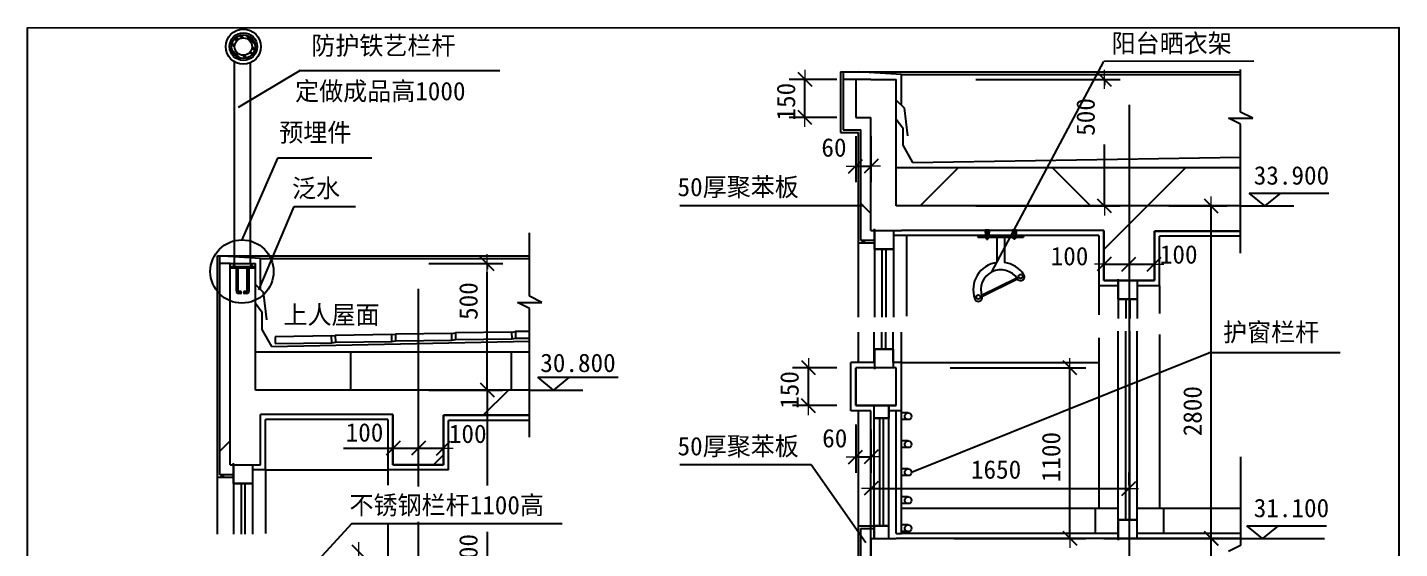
# Model space of a CAD drawing. Header units: metres. Extents: x 628 to 6048, y 603 to 9350.
# Drawn here: x 628 to 6048, y 7289 to 9350 of the extents above; entities that cross this region are included whole.
import ezdxf

# ---------------------------------------------------------------- set-up
doc = ezdxf.new("R2010")
doc.units = ezdxf.units.M
for name, color, linetype in [('CHAO', 130, 'Continuous'), ('DIM1', 3, 'Continuous'), ('DOTE', 1, 'Continuous'), ('LINE', 4, 'Continuous'), ('PUB_DIM', 3, 'Continuous'), ('PUB_TEXT', 7, 'Continuous'), ('WALL', 5, 'Continuous')]:
    doc.layers.add(name, color=color, linetype=linetype)
pattern_1 = [(45, (0, 0), (-898.03, 898.03), [])]

# ---------------------------------------------------------------- blocks, each defined once
blk = doc.blocks.new('_DIMX')
at = {"lineweight": 15}
blk.add_line((-150, 0), (150, 0), dxfattribs=at)
blk.add_lwpolyline([(-113.25, -111.06), (107.01, 108.71)])

msp = doc.modelspace()

# ---------------------------------------------------------------- hatches: boundary and pattern name
h = msp.add_hatch()
h.set_pattern_fill('ANSI37', scale=200)
h.paths.add_polyline_path([(3959.99, 8843.98), (3959.99, 8993.98), (3899.99, 8993.98), (3899.99, 9143.98), (3849.99, 9143.98), (3849.99, 8943.98), (3919.99, 8943.98), (3919.99, 8506.89), (3973.68, 8506.89), (3973.68, 8546.89), (3959.99, 8546.89)])
h = msp.add_hatch()
h.set_pattern_fill('AN31C', scale=400)
h.set_pattern_definition(pattern_1)
h.paths.add_polyline_path([(4979.69, 8643.98), (4059.99, 8643.98), (4059.99, 9143.98), (3959.99, 9143.98), (3899.99, 9143.98), (3899.99, 8993.98), (3959.99, 8993.98), (3959.99, 8546.89), (4079.99, 8546.89), (4410.92, 8546.89), (4410.65, 8549.88), (4426.99, 8549.88), (4426.73, 8546.89), (4518.15, 8546.89), (4517.89, 8549.88), (4534.23, 8549.88), (4533.97, 8546.89), (4879.69, 8546.89), (4879.69, 8348.4), (4979.69, 8348.4)])
h.paths.add_polyline_path([(5419.49, 8643.98), (4979.69, 8643.98), (4979.69, 8348.4), (5079.69, 8348.4), (5079.69, 8543.98), (5419.49, 8543.98)])
h = msp.add_hatch()
h.set_pattern_fill('ANSI37', scale=200)
h.paths.add_polyline_path([(4059.99, 8793.98), (4059.99, 8643.98), (4979.69, 8643.98), (4979.69, 8793.98)])
h.paths.add_polyline_path([(4979.69, 8793.98), (4979.69, 8643.98), (5419.49, 8643.98), (5419.49, 8793.98)])
h = msp.add_hatch()
h.set_pattern_fill('ANSI32', scale=30)
h.paths.add_polyline_path([(4382.44, 8526.89), (4382.44, 8520.89), (4449.94, 8520.89), (4494.94, 8520.89), (4562.44, 8520.89), (4562.44, 8526.89)])
h = msp.add_hatch()
h.set_pattern_fill('ANSI31', scale=200)
h.paths.add_polyline_path([(1388.34, 7580.45), (1442.03, 7580.45), (1442.03, 7620.45), (1428.34, 7620.45), (1428.34, 8416.03), (1388.34, 8416.03)])
h = msp.add_hatch()
h.set_pattern_fill('ANSI31', scale=200)
h.paths.add_polyline_path([(1428.34, 8416.03), (1388.34, 8416.03), (1388.34, 7580.45), (1442.03, 7580.45), (1442.03, 7620.45), (1428.34, 7620.45)])
h = msp.add_hatch()
h.set_pattern_fill('AN31C', scale=400)
h.set_pattern_definition(pattern_1)
h.paths.add_polyline_path([(1548.34, 7818.94), (2071.58, 7818.94), (2071.58, 7620.45), (2171.58, 7620.45), (2171.58, 7916.03), (1528.34, 7916.03), (1528.34, 8416.03), (1428.34, 8416.03), (1428.34, 7620.45), (1548.34, 7620.45)])
h = msp.add_hatch()
h.set_pattern_fill('ANSI32', scale=50)
h.paths.add_polyline_path([(1428.34, 8404.95), (1428.34, 8397.45), (1528.34, 8397.45), (1528.34, 8404.95)])
h = msp.add_hatch()
h.set_pattern_fill('ANSI31', scale=0.25)
h.paths.add_polyline_path([(1442.01, 8407.75, -0.33), (1443.74, 8410.12), (1445.28, 8410.12, -0.33), (1447.01, 8407.75, -1)])
h = msp.add_hatch()
h.set_pattern_fill('ANSI31', scale=0.25)
h.paths.add_polyline_path([(1509.72, 8407.75, -0.33), (1511.45, 8410.12), (1512.99, 8410.12, -0.33), (1514.72, 8407.75, -1)])
h = msp.add_hatch()
h.set_pattern_fill('NET', scale=200)
h.paths.add_polyline_path([(2171.58, 7916.03), (2611.38, 7916.03), (2611.38, 8066.03), (2171.58, 8066.03)])
h.paths.add_polyline_path([(2171.58, 7916.03), (2171.58, 8066.03), (1528.34, 8066.03), (1528.34, 7916.03)])
h = msp.add_hatch()
h.set_pattern_fill('AN31C', scale=400)
h.set_pattern_definition(pattern_1)
h.paths.add_polyline_path([(3899.99, 8004.25), (3899.99, 7854.25), (4059.99, 7854.25), (4059.99, 8004.25)])
h = msp.add_hatch()
h.set_pattern_fill('AN31C', scale=400)
h.set_pattern_definition(pattern_1)
h.paths.add_polyline_path([(2611.38, 7816.03), (2611.38, 7916.03), (2171.58, 7916.03), (2171.58, 7620.45), (2271.58, 7620.45), (2271.58, 7816.03)])
h = msp.add_hatch()
h.set_pattern_fill('ANSI37', scale=200)
h.paths.add_polyline_path([(3959.99, 7328.97), (3959.99, 7368.97), (3919.99, 7368.97), (3919.99, 7212.44), (3971.31, 7212.44), (3971.31, 7252.44), (3959.99, 7252.44), (3959.99, 7255.6)])
h = msp.add_hatch()
h.set_pattern_fill('AN31C', scale=400)
h.set_pattern_definition(pattern_1)
h.paths.add_polyline_path([(4979.69, 7328.97), (4879.69, 7328.97), (4059.99, 7328.97), (3959.99, 7328.97), (3959.99, 7255.6), (3959.99, 7252.44), (4059.99, 7252.44), (4879.69, 7235.29), (4879.69, 7018.79), (4979.69, 7018.79)])
h.paths.add_polyline_path([(5467.49, 7277.59), (5371.49, 7277.59), (5419.49, 7301.59), (5419.49, 7328.97), (5079.69, 7328.97), (4979.69, 7328.97), (4979.69, 7018.79), (5079.69, 7018.79), (5079.69, 7228.97), (5419.49, 7228.97), (5419.49, 7253.59)])

# ---------------------------------------------------------------- linework, layer by layer
for p, q in [((4437.55, 8383.11), (4880.06, 9215.14)), ((5472.14, 9215.65), (4880.06, 9215.14)), ((1705.03, 9178.94), (1459.89, 9033.31)), ((1705.03, 9178.94), (2494.11, 9178.94)), ((3839.99, 9174.12), (3839.99, 8933.98)), ((3839.99, 9174.12), (5419.49, 9174.12)), ((3849.99, 9174.12), (3849.99, 8943.98)), ((4079.99, 9163.98), (3909.99, 9174.12)), ((4079.99, 9043.91), (4079.99, 9163.98)), ((4079.99, 9163.98), (5419.49, 9163.98)), ((3824.99, 9143.98), (3636.6, 9143.98)), ((3699.1, 9144.23), (3699.1, 9144.48)), ((3699.1, 8993.98), (3699.1, 9143.98)), ((3899.99, 9143.98), (3849.99, 9143.98)), ((3959.99, 9143.98), (3899.99, 9143.98)), ((3899.99, 9143.98), (3899.99, 8993.98)), ((3959.99, 9143.98), (3919.99, 9143.98)), ((3959.99, 9143.98), (4059.99, 9143.98)), ((4059.99, 8643.98), (4059.99, 9143.98)), ((4059.99, 8643.98), (4059.99, 9143.98)), ((4059.99, 9143.98), (4059.99, 9143.98)), ((4374.32, 9143.98), (4944.11, 9143.98)), ((4881.61, 9143.73), (4881.61, 9121.59)), ((4059.99, 9061.47), (4090.94, 9031.12)), ((4090.94, 9031.12), (4103.65, 8921.06)), ((3824.99, 8993.98), (3636.6, 8993.98)), ((3699.1, 8993.73), (3699.1, 8993.48)), ((3849.99, 8943.98), (3919.99, 8943.98)), ((3899.99, 8993.98), (3959.99, 8993.98)), ((3919.99, 8506.89), (3919.99, 8943.98)), ((3959.99, 8546.89), (3959.99, 8993.98)), ((4059.99, 8986.9), (4086.09, 8953.14)), ((4086.09, 8953.14), (4086.09, 8883.8)), ((3839.99, 8933.98), (3909.99, 8933.98)), ((3899.99, 8918.98), (3899.99, 8738.29)), ((3909.99, 8496.89), (3909.99, 8933.98)), ((3959.99, 8918.98), (3959.99, 8738.29)), ((3959.99, 8546.89), (3959.99, 8843.98)), ((3959.99, 8546.89), (3959.99, 8843.98)), ((4086.09, 8883.8), (4123.47, 8815.93)), ((4123.47, 8815.93), (5419.49, 8836.61)), ((4881.61, 8644.23), (4881.61, 8886.62)), ((1615.2, 8832.93), (1475.56, 8509.6)), ((1989.07, 8832.93), (1615.2, 8832.93)), ((3899.74, 8800.79), (3899.49, 8800.79)), ((3899.99, 8800.79), (3959.99, 8800.79)), ((3960.24, 8800.79), (3960.49, 8800.79)), ((5419.49, 8793.98), (4059.99, 8793.98)), ((1542.64, 8312.49), (1681.86, 8641.25)), ((1681.86, 8641.25), (1923.75, 8641.25)), ((3204.45, 8646.07), (3929.77, 8646.07)), ((5419.49, 8643.98), (4059.99, 8643.98)), ((5419.49, 8643.98), (4059.99, 8643.98)), ((4374.32, 8643.98), (4944.11, 8643.98)), ((5136.65, 8643.98), (5366.55, 8643.98)), ((5304.05, 7329.22), (5304.05, 8643.73)), ((5419.49, 8643.98), (5630.24, 8643.98)), ((2611.38, 8286.54), (2611.38, 8538.06)), ((3959.99, 8546.89), (3959.99, 8546.89)), ((3959.99, 8546.89), (4079.99, 8546.89)), ((3973.68, 8546.89), (3973.68, 8553.07)), ((3973.68, 8473.08), (3973.68, 8546.89)), ((4048.68, 8546.89), (4048.68, 8473.08)), ((4099.99, 8526.89), (4048.68, 8526.89)), ((4879.69, 8546.89), (4079.99, 8546.89)), ((4879.69, 8546.89), (4079.99, 8546.89)), ((4079.99, 8546.89), (4079.99, 8546.89)), ((4099.99, 8526.89), (4099.99, 8526.89)), ((4099.99, 8526.89), (4099.99, 8207.64)), ((4859.69, 8526.89), (4099.99, 8526.89)), ((4859.69, 8526.89), (4859.69, 8328.4)), ((4879.69, 8546.89), (4879.69, 8348.4)), ((4879.69, 8348.4), (4879.69, 8546.89)), ((5419.49, 8543.98), (5079.69, 8543.98)), ((5079.69, 8543.98), (5079.69, 8348.4)), ((5419.49, 8523.98), (5099.69, 8523.98)), ((3909.99, 8204.3), (3909.99, 8496.89)), ((3925.82, 8496.89), (3909.99, 8496.89)), ((3973.68, 8496.89), (3909.99, 8496.89)), ((3973.68, 8506.89), (3919.99, 8506.89)), ((3925.82, 8496.89), (3925.82, 8503.03)), ((3925.82, 8503.03), (3931.54, 8503.03)), ((3931.54, 8503.03), (3933.44, 8503.03)), ((3933.44, 8503.03), (3933.44, 8496.89)), ((3973.68, 8496.89), (3933.44, 8496.89)), ((4048.68, 8473.08), (3973.68, 8473.08)), ((4879.69, 8471.89), (4879.69, 8351.39)), ((4979.69, 8471.89), (4979.69, 8351.39)), ((1548.34, 8436.03), (1378.34, 8446.17)), ((1378.34, 7570.45), (1378.34, 8446.17)), ((1378.34, 8446.17), (2611.38, 8446.17)), ((1388.34, 7580.45), (1388.34, 8445.58)), ((1428.34, 8416.03), (1388.34, 8416.03)), ((1428.34, 7620.45), (1428.34, 8416.03)), ((1428.34, 8416.03), (1528.34, 8416.03)), ((1428.34, 8397.45), (1428.34, 8404.95)), ((1528.34, 7916.03), (1528.34, 8416.03)), ((1528.34, 7916.03), (1528.34, 8416.03)), ((1528.34, 8416.03), (1528.34, 8416.03)), ((1548.34, 8315.97), (1548.34, 8436.03)), ((1548.34, 8436.03), (2611.38, 8436.03)), ((2213.07, 8416.03), (2506.4, 8416.03)), ((2443.9, 8415.78), (2443.9, 8393.65)), ((4879.94, 8413.89), (4979.44, 8413.89)), ((4979.94, 8413.89), (5079.44, 8413.89)), ((1528.34, 8397.45), (1428.34, 8397.45)), ((1453.34, 8307.45), (1453.34, 8397.45)), ((1460.84, 8307.45), (1460.84, 8397.45)), ((1495.84, 8307.45), (1495.84, 8397.45)), ((1503.34, 8307.45), (1503.34, 8397.45)), ((2443.9, 7916.28), (2443.9, 8381.51)), ((5079.69, 8348.4), (4879.69, 8348.4)), ((4936.73, 8348.4), (4936.73, 8354.58)), ((4936.73, 8274.6), (4936.73, 8348.4)), ((5011.73, 8348.4), (5011.73, 8274.6)), ((5079.69, 8371.19), (5079.69, 8351.39)), ((1469.7, 8304.95), (1463.34, 8304.95)), ((1469.7, 8297.45), (1463.34, 8297.45)), ((1493.34, 8304.95), (1486.05, 8304.95)), ((1493.84, 8304.95), (1486.05, 8304.95)), ((1493.84, 8297.45), (1486.05, 8297.45)), ((1493.34, 8297.45), (1486.05, 8297.45)), ((1528.34, 8333.53), (1559.29, 8303.18)), ((1559.29, 8303.18), (1572, 8193.12)), ((4859.69, 8328.4), (4859.69, 8213.49)), ((4936.73, 8328.4), (4859.69, 8328.4)), ((5099.69, 8328.4), (5011.73, 8328.4)), ((5099.69, 8328.4), (5099.69, 8217.83)), ((1528.34, 8258.95), (1554.44, 8225.19)), ((2563.38, 8262.54), (2659.38, 8262.54)), ((2611.38, 8238.54), (2563.38, 8262.54)), ((2659.38, 8262.54), (2611.38, 8286.54)), ((2611.38, 7728.99), (2611.38, 8238.54)), ((5011.73, 8274.6), (4936.73, 8274.6)), ((1554.44, 8225.19), (1554.44, 8155.85)), ((1554.44, 8155.85), (1591.82, 8087.98)), ((1829.73, 8129.66), (1606.7, 8126.2)), ((1829.73, 8129.66), (1844.04, 8131.36)), ((1830.15, 8103.13), (1829.73, 8129.66)), ((2067.08, 8134.83), (1844.04, 8131.36)), ((1844.04, 8131.36), (1844.45, 8104.83)), ((1844.04, 8131.36), (1844.04, 8131.36)), ((2067.08, 8134.83), (2081.39, 8136.53)), ((2067.49, 8108.3), (2067.08, 8134.83)), ((2304.42, 8140), (2081.39, 8136.53)), ((2081.39, 8136.53), (2081.8, 8110)), ((2081.39, 8136.53), (2081.39, 8136.53)), ((2304.42, 8140), (2318.73, 8141.7)), ((2304.84, 8113.47), (2304.42, 8140)), ((2541.77, 8145.17), (2318.73, 8141.7)), ((2318.73, 8141.7), (2319.14, 8115.17)), ((2318.73, 8141.7), (2318.73, 8141.7)), ((2541.77, 8145.17), (2556.08, 8146.87)), ((2542.18, 8118.63), (2541.77, 8145.17)), ((2611.38, 8147.73), (2556.08, 8146.87)), ((2556.08, 8146.87), (2556.08, 8146.87)), ((2556.08, 8146.87), (2556.49, 8120.33)), ((3909.99, 8024.25), (3909.99, 8145.1)), ((4079.99, 7348.97), (4079.99, 8145.1)), ((5099.69, 8135.32), (5099.69, 7448.97)), ((1428.34, 7620.45), (1428.34, 8116.03)), ((1428.34, 7620.45), (1428.34, 8116.03)), ((1591.82, 8087.98), (2611.38, 8108.67)), ((1606.7, 8126.2), (1607.11, 8099.66)), ((1606.7, 8126.2), (1606.7, 8126.2)), ((1607.11, 8099.66), (1830.15, 8103.13)), ((1830.15, 8103.13), (1844.45, 8104.83)), ((1844.45, 8104.83), (2067.49, 8108.3)), ((2067.49, 8108.3), (2081.8, 8110)), ((2081.8, 8110), (2304.84, 8113.47)), ((2304.84, 8113.47), (2319.14, 8115.17)), ((2319.14, 8115.17), (2542.18, 8118.63)), ((2542.18, 8118.63), (2556.49, 8120.33)), ((2556.49, 8120.33), (2611.38, 8121.19)), ((4048.68, 8078.06), (3973.68, 8078.06)), ((3973.68, 8078.06), (3973.68, 8004.25)), ((4048.68, 8004.25), (4048.68, 8078.06)), ((4859.69, 8122.29), (4859.69, 7448.97)), ((2611.38, 8066.03), (1528.34, 8066.03)), ((3879.99, 7834.25), (3879.99, 8024.25)), ((3973.68, 8024.25), (3879.99, 8024.25)), ((4079.99, 8024.25), (4048.68, 8024.25)), ((4079.99, 8024.25), (4859.69, 8024.25)), ((4119.49, 7590.57), (5293.74, 8063.23)), ((5813.31, 8063.23), (5293.74, 8063.23)), ((3824.99, 8004.25), (3650.32, 8004.25)), ((3712.82, 8004.5), (3712.82, 8004.75)), ((3712.82, 7854.25), (3712.82, 8004.25)), ((3899.99, 7854.25), (3899.99, 8004.25)), ((4059.99, 8004.25), (3899.99, 8004.25)), ((4059.99, 8004.25), (3899.99, 8004.25)), ((3899.99, 8004.25), (3899.99, 7854.25)), ((3973.68, 8004.25), (3973.68, 7998.07)), ((4059.99, 7854.25), (4059.99, 8004.25)), ((4273.28, 8004.25), (4808.17, 8004.25)), ((4745.67, 7329.22), (4745.67, 8004)), ((2611.38, 7916.03), (1528.34, 7916.03)), ((2611.38, 7916.03), (1528.34, 7916.03)), ((2213.07, 7916.03), (2506.4, 7916.03)), ((2419.15, 7916.03), (2381.4, 7916.03)), ((2443.9, 7915.78), (2443.9, 7538.43)), ((2611.38, 7916.03), (2822.13, 7916.03)), ((2071.58, 7818.94), (1548.34, 7818.94)), ((2071.58, 7818.94), (1548.34, 7818.94)), ((1548.34, 7620.45), (1548.34, 7818.94)), ((2071.58, 7818.94), (2071.58, 7620.45)), ((2071.58, 7620.45), (2071.58, 7818.94)), ((2611.38, 7816.03), (2271.58, 7816.03)), ((2271.58, 7816.03), (2271.58, 7620.45)), ((3824.99, 7854.25), (3650.32, 7854.25)), ((3712.82, 7854), (3712.82, 7853.75)), ((3959.99, 7834.25), (3879.99, 7834.25)), ((4059.99, 7854.25), (3899.99, 7854.25)), ((3899.99, 7854.25), (4059.99, 7854.25)), ((3909.99, 7378.97), (3909.99, 7834.25)), ((3959.99, 7328.97), (3959.99, 7834.25)), ((3972.89, 7805.25), (3972.89, 7854.25)), ((4030.59, 7805.25), (3972.89, 7805.25)), ((4030.59, 7854.25), (4030.59, 7805.25)), ((4079.99, 7834.25), (4030.59, 7834.25)), ((4059.99, 7348.97), (4059.99, 7834.25)), ((4106.34, 7825.11), (4079.99, 7825.11)), ((1568.34, 7600.45), (1568.34, 7798.94)), ((2051.58, 7798.94), (1568.34, 7798.94)), ((2051.58, 7798.94), (2051.58, 7600.45)), ((2611.38, 7796.03), (2291.58, 7796.03)), ((3899.99, 7779.25), (3899.99, 7588.81)), ((3959.99, 7759.25), (3959.99, 7588.81)), ((4106.34, 7798.81), (4079.99, 7798.81)), ((2071.58, 7743.94), (2071.58, 7623.45)), ((2171.58, 7743.94), (2171.58, 7623.45)), ((4106.34, 7714.42), (4079.99, 7714.42)), ((1876.55, 7685.95), (2171.33, 7685.95)), ((2171.83, 7685.95), (2271.33, 7685.95)), ((2271.58, 7643.24), (2271.58, 7623.45)), ((3899.74, 7651.31), (3899.49, 7651.31)), ((3899.99, 7651.31), (3959.99, 7651.31)), ((3960.24, 7651.31), (3960.49, 7651.31)), ((4106.34, 7688.12), (4079.99, 7688.12)), ((1428.34, 7620.45), (1428.34, 7620.45)), ((1428.34, 7620.45), (1548.34, 7620.45)), ((1442.03, 7620.45), (1442.03, 7626.64)), ((1442.03, 7546.65), (1442.03, 7620.45)), ((1517.03, 7620.45), (1517.03, 7546.65)), ((1568.34, 7600.45), (1517.03, 7600.45)), ((1568.34, 7600.45), (1568.34, 7349.2)), ((1568.34, 7600.45), (2051.58, 7600.45)), ((2171.58, 7600.45), (2051.58, 7600.45)), ((2051.58, 7600.45), (2051.58, 7540.42)), ((2271.58, 7620.45), (2071.58, 7620.45)), ((2291.58, 7600.45), (2171.58, 7600.45)), ((3204.45, 7621.34), (3723.47, 7621.34)), ((3723.47, 7621.34), (3939.99, 7312.62)), ((3959.99, 7445.49), (3959.99, 7589.3)), ((4106.34, 7603.72), (4079.99, 7603.72)), ((4979.69, 7539.3), (4979.69, 7589.3)), ((1378.34, 7345.86), (1378.34, 7570.45)), ((1442.03, 7570.45), (1378.34, 7570.45)), ((1394.17, 7570.45), (1378.34, 7570.45)), ((1442.03, 7580.45), (1388.34, 7580.45)), ((1394.17, 7576.6), (1399.89, 7576.6)), ((1394.17, 7570.45), (1394.17, 7576.6)), ((1399.89, 7576.6), (1401.79, 7576.6)), ((1401.79, 7576.6), (1401.79, 7570.45)), ((1442.03, 7570.45), (1401.79, 7570.45)), ((1517.03, 7546.65), (1442.03, 7546.65)), ((4106.34, 7577.42), (4079.99, 7577.42)), ((3960.24, 7526.8), (4979.44, 7526.8)), ((4106.34, 7493.03), (4079.99, 7493.03)), ((4106.34, 7466.73), (4079.99, 7466.73)), ((4845.68, 7448.97), (4845.68, 7348.97)), ((5114.96, 7448.97), (5114.96, 7348.97)), ((1908.81, 7388.37), (1602.62, 7054.92)), ((1908.81, 7388.37), (2740.05, 7388.37)), ((2051.58, 7387.23), (2051.58, 6621.03)), ((3909.99, 7202.44), (3909.99, 7378.97)), ((3909.99, 7378.97), (3972.89, 7378.97)), ((4030.59, 7379.33), (3972.89, 7379.33)), ((3972.89, 7379.33), (3972.89, 7328.97)), ((4030.59, 7328.97), (4030.59, 7379.33)), ((4106.34, 7382.33), (4079.99, 7382.33)), ((5011.73, 7402.78), (4936.73, 7402.78)), ((4936.73, 7402.78), (4936.73, 7328.97)), ((5011.73, 7328.97), (5011.73, 7402.78)), ((2443.9, 7355.4), (2443.9, 6783.8)), ((3919.99, 7212.44), (3919.99, 7368.97)), ((3919.99, 7368.97), (3972.89, 7368.97)), ((3959.99, 7255.6), (3959.99, 7328.97)), ((3959.99, 7328.97), (3959.99, 7328.97)), ((3959.99, 7328.97), (4059.99, 7328.97)), ((3959.99, 7328.97), (3959.99, 7255.6)), ((4059.99, 7348.97), (4079.99, 7348.97)), ((4879.69, 7328.97), (4059.99, 7328.97)), ((5419.49, 7328.97), (4059.99, 7328.97)), ((4059.99, 7328.97), (4059.99, 7328.97)), ((4106.34, 7356.03), (4079.99, 7356.03)), ((4079.99, 7348.97), (4079.99, 7348.97)), ((4879.69, 7348.97), (4079.99, 7348.97)), ((4286.69, 7328.97), (4808.17, 7328.97)), ((4936.73, 7348.97), (4613.55, 7348.97)), ((4936.73, 7328.97), (4936.73, 7322.79)), ((5419.49, 7348.97), (5011.73, 7348.97)), ((5184.26, 7328.97), (5366.55, 7328.97)), ((5291.55, 7328.97), (5241.55, 7328.97)), ((5304.05, 5966.26), (5304.05, 7328.72)), ((5419.49, 7328.97), (5751.49, 7328.97))]:
    msp.add_line(p, q)
msp.add_lwpolyline([(6047.65, 603.34), (628.2, 603.34), (628.2, 9347.84), (6044.36, 9349.54)], close=True)
for points in [[(1528.34, 8397.45), (1428.34, 8397.45), (1428.34, 8404.95), (1528.34, 8404.95)], [(1528.34, 8397.45), (1528.34, 8404.95)]]:
    msp.add_lwpolyline(points)
for centre, radius in [((1475.56, 8384.6), 125), ((1444.51, 8407.75), 2.5), ((1512.22, 8407.75), 2.5), ((4106.34, 7811.96), 13.15), ((4106.34, 7701.27), 13.15), ((4106.34, 7590.57), 13.15), ((4106.34, 7479.88), 13.15), ((4106.34, 7369.18), 13.15)]:
    msp.add_circle(centre, radius)
for centre, radius, start, end in [((1463.34, 8307.45), 10, 180, 270), ((1463.34, 8307.45), 2.5, 180, 270), ((1469.7, 8301.2), 3.75, 270, 90), ((1486.05, 8301.2), 3.75, 90, 270), ((1493.34, 8307.45), 2.5, 270, 0), ((1493.34, 8307.45), 10, 270, 0)]:
    msp.add_arc(centre, radius, start, end)
at = {"layer": 'CHAO'}
for p, q in [((1446.36, 9168.97), (1446.36, 9213.48)), ((1446.36, 8411.73), (1446.36, 9178.63)), ((1508.86, 9168.97), (1508.86, 9209.98)), ((1508.86, 8411.73), (1508.86, 9181.13)), ((4382.44, 8526.89), (4382.44, 8520.89)), ((4457.44, 8520.89), (4457.44, 8420.22)), ((4487.44, 8520.89), (4487.44, 8420.22)), ((4562.44, 8526.89), (4562.44, 8520.89)), ((4396.79, 8290.63), (4535.77, 8359.32)), ((4398.18, 8286.3), (4538.37, 8355.58)), ((4553.99, 8349.1), (4553.99, 8349.1)), ((4379.48, 8285.4), (4379.48, 8285.4)), ((4384.04, 8266.31), (4384.04, 8266.31))]:
    msp.add_line(p, q, dxfattribs=at)
for centre in [(4550.78, 8364.98), (4383.7, 8283.6)]:
    msp.add_circle(centre, 8.05, dxfattribs=at)
for centre, radius, start, end in [((4472.44, 8312.51), 108.75, 97.93, 199.44), ((4472.44, 8312.51), 108.75, 33.15, 82.07), ((4472.44, 8312.51), 78.75, 33.15, 199.44), ((4550.93, 8363.79), 15, 213.15, 281.79), ((4550.93, 8363.79), 15, 281.79, 33.15), ((4384.04, 8281.31), 15, 199.44, 270), ((4384.04, 8281.31), 15, 270, 19.44)]:
    msp.add_arc(centre, radius, start, end, dxfattribs=at)
at = {"layer": 'DIM1'}
for p, q in [((1446.8, 9270.35), (1434.94, 9282.2)), ((1446.81, 9276.96), (1436.26, 9287.51)), ((1454.65, 9295.63), (1445.79, 9304.5)), ((1457.9, 9299.01), (1449.06, 9307.86)), ((1461.6, 9301.94), (1452.65, 9310.89)), ((1475.87, 9307.56), (1465.59, 9317.84)), ((1482.13, 9307.93), (1470.75, 9319.31)), ((1526.93, 9283.02), (1490.46, 9319.49)), ((1523.76, 9292.82), (1500.26, 9316.32)), ((1525.28, 9258.15), (1515.01, 9268.43)), ((1526.76, 9263.31), (1515.38, 9274.69)), ((1468.98, 9228.27), (1435.71, 9261.54)), ((1457.73, 9232.89), (1440.34, 9250.29)), ((1489.64, 9227.5), (1477.79, 9239.35)), ((1494.95, 9228.82), (1484.4, 9239.37)), ((1515.31, 9241.61), (1506.46, 9250.46)), ((1518.34, 9245.21), (1509.39, 9254.16)), ((4382.44, 8520.89), (4449.94, 8520.89)), ((4410.65, 8549.88), (4426.99, 8549.88)), ((4410.65, 8549.88), (4412.7, 8526.89)), ((4411.99, 8520.89), (4411.99, 8516.39)), ((4411.99, 8516.39), (4425.49, 8516.39)), ((4416.49, 8545.38), (4420.99, 8545.38)), ((4416.49, 8545.38), (4416.49, 8526.89)), ((4416.49, 8541.63), (4420.99, 8541.63)), ((4416.49, 8537.88), (4420.99, 8537.88)), ((4416.49, 8534.13), (4420.99, 8534.13)), ((4416.49, 8530.38), (4420.99, 8530.38)), ((4416.49, 8516.39), (4416.49, 8512.64)), ((4416.49, 8512.64), (4420.99, 8512.64)), ((4420.99, 8545.38), (4420.99, 8526.89)), ((4420.99, 8516.39), (4420.99, 8512.64)), ((4426.99, 8549.88), (4424.95, 8526.89)), ((4425.49, 8520.89), (4425.49, 8516.39)), ((4449.94, 8520.89), (4494.94, 8520.89)), ((4494.94, 8520.89), (4562.44, 8520.89)), ((4517.89, 8549.88), (4534.23, 8549.88)), ((4517.89, 8549.88), (4519.92, 8526.89)), ((4519.39, 8520.89), (4519.39, 8516.39)), ((4532.89, 8516.39), (4519.39, 8516.39)), ((4528.39, 8545.38), (4523.89, 8545.38)), ((4523.89, 8545.38), (4523.89, 8526.89)), ((4528.39, 8541.63), (4523.89, 8541.63)), ((4528.39, 8537.88), (4523.89, 8537.88)), ((4528.39, 8534.13), (4523.89, 8534.13)), ((4528.39, 8530.38), (4523.89, 8530.38)), ((4523.89, 8516.39), (4523.89, 8512.64)), ((4528.39, 8512.64), (4523.89, 8512.64)), ((4528.39, 8545.38), (4528.39, 8526.89)), ((4528.39, 8516.39), (4528.39, 8512.64)), ((4534.23, 8549.88), (4532.19, 8526.89)), ((4532.89, 8520.89), (4532.89, 8516.39))]:
    msp.add_line(p, q, dxfattribs=at)
for radius in [69.38, 54.38, 46.88, 34.38]:
    msp.add_circle((1481.02, 9273.57), radius, dxfattribs=at)
at = {"layer": 'DOTE'}
for p, q in [((4979.69, 9043.59), (4979.69, 3015.46)), ((2171.58, 8315.65), (2171.58, 7534.45)), ((2171.58, 7395.19), (2171.58, 2819.31))]:
    msp.add_line(p, q, dxfattribs=at)
at = {"layer": 'LINE'}
for p, q in [((3973.68, 8546.89), (3973.68, 8204.3)), ((4048.68, 8546.89), (4048.68, 8204.3)), ((5099.69, 8328.4), (5099.69, 8523.98)), ((3973.68, 8473.08), (4048.68, 8473.08)), ((4003.34, 8473.08), (4003.34, 8204.3)), ((4018.82, 8473.08), (4018.82, 8204.3)), ((4879.69, 8348.4), (5079.69, 8348.4)), ((4936.73, 8348.4), (4936.73, 8198.84)), ((5011.73, 8348.4), (5011.73, 8198.84)), ((4936.73, 8274.6), (5011.73, 8274.6)), ((4966.39, 8274.6), (4966.39, 8198.84)), ((4981.87, 8274.6), (4981.87, 8198.84)), ((3972.89, 8024.25), (3972.89, 8145.1)), ((4002.55, 8078.06), (4002.55, 8145.1)), ((4018.03, 8078.06), (4018.03, 8145.1)), ((4047.89, 8024.25), (4047.89, 8145.1)), ((4936.73, 7328.97), (4936.73, 8149.26)), ((4966.39, 7402.78), (4966.39, 8149.26)), ((4981.87, 7402.78), (4981.87, 8149.26)), ((5011.73, 7328.97), (5011.73, 8149.26)), ((3973.68, 8078.06), (4048.68, 8078.06)), ((3972.89, 7328.97), (3972.89, 7854.25)), ((3972.89, 7805.25), (4030.59, 7805.25)), ((3994.36, 7379.33), (3994.36, 7805.25)), ((4009.84, 7379.33), (4009.84, 7805.25)), ((4030.59, 7328.97), (4030.59, 7854.25)), ((2291.58, 7600.45), (2291.58, 7796.03)), ((1442.03, 7620.45), (1442.03, 7345.86)), ((1517.03, 7620.45), (1517.03, 7345.86)), ((2071.58, 7620.45), (2271.58, 7620.45)), ((1442.03, 7546.65), (1517.03, 7546.65)), ((1471.69, 7546.65), (1471.69, 7345.86)), ((1487.17, 7546.65), (1487.17, 7345.86)), ((4079.99, 7448.97), (4936.73, 7448.97)), ((5011.73, 7448.97), (5419.49, 7448.97)), ((3972.89, 7379.33), (4030.59, 7379.33)), ((4936.73, 7402.78), (5011.73, 7402.78)), ((3972.89, 7328.97), (4030.59, 7328.97)), ((4879.69, 7328.97), (5079.69, 7328.97)), ((5079.69, 7328.97), (5419.49, 7328.97))]:
    msp.add_line(p, q, dxfattribs=at)
at = {"layer": 'PUB_DIM'}
for p, q in [((5419.49, 9014.48), (5419.49, 9183.01)), ((5467.49, 8990.48), (5419.49, 9014.48)), ((5419.49, 8966.48), (5371.49, 8990.48)), ((5371.49, 8990.48), (5467.49, 8990.48)), ((5419.49, 8456.94), (5419.49, 8966.48)), ((5515.52, 8643.77), (5453.69, 8694.19)), ((5453.69, 8694.19), (5577.36, 8694.17)), ((5502.65, 8694.17), (5767.81, 8694.17)), ((5577.36, 8694.17), (5515.52, 8643.77)), ((2706.41, 7915.84), (2644.58, 7966.26)), ((2644.58, 7966.26), (2960.95, 7966.24)), ((2768.24, 7966.24), (2706.41, 7915.84)), ((5419.49, 7651.73), (5419.49, 7301.59)), ((5506.81, 7329.01), (5444.98, 7379.43)), ((5444.98, 7379.43), (5568.64, 7379.41)), ((5493.94, 7379.41), (5759.1, 7379.41)), ((5568.64, 7379.41), (5506.81, 7329.01)), ((5419.49, 7301.59), (5371.49, 7277.59))]:
    msp.add_line(p, q, dxfattribs=at)
at = {"layer": 'WALL'}
for p, q in [((5079.69, 8348.4), (5079.69, 8543.98)), ((5079.69, 8543.98), (5419.49, 8543.98)), ((2271.58, 7620.45), (2271.58, 7816.03)), ((2271.58, 7816.03), (2611.38, 7816.03)), ((5079.69, 7328.97), (5419.49, 7328.97))]:
    msp.add_line(p, q, dxfattribs=at)

# ---------------------------------------------------------------- block references
at = {"xscale": 0.25, "yscale": 0.25, "zscale": 0.25}
for p, rotation in [((3699.1, 9143.98), 270), ((4881.61, 9143.98), 90), ((3699.1, 8993.98), 90), ((3959.99, 8800.79), 180), ((4881.61, 8643.98), 270), ((5304.05, 8643.98), 90), ((2443.9, 8416.03), 90), ((4879.69, 8413.89), 180), ((3712.82, 8004.25), 270), ((4745.67, 8004.25), 90), ((2443.9, 7916.03), 270), ((3712.82, 7854.25), 90), ((2071.58, 7685.95), 180), ((2171.58, 7685.95), 180), ((3959.99, 7651.31), 180), ((3959.99, 7526.8), 180), ((4745.67, 7328.97), 270), ((5304.05, 7328.97), 270), ((5304.05, 7328.97), 90), ((1937.56, 7276.31), 90)]:
    msp.add_blockref('_DIMX', p, dxfattribs=dict(at, rotation=rotation))
for p in [(3899.99, 8800.79), (4979.69, 8413.89), (5079.69, 8413.89), (2271.58, 7685.95), (3899.99, 7651.31), (4979.69, 7526.8)]:
    msp.add_blockref('_DIMX', p, dxfattribs=at)

# ---------------------------------------------------------------- texts
for s, p in [('防护铁艺栏杆', (1749.31, 9241.32)), ('阳台晒衣架', (4910.43, 9250.16)), ('定做成品高1000', (1685.36, 9061.24)), ('预埋件', (1622.75, 8897.7)), ('60', (3764.05, 8838.5)), ('泛水', (1673.29, 8677.46)), ('100', (4669.67, 8409.02)), ('100', (5100.82, 8415.67)), ('护窗栏杆', (5350.58, 8108.24)), ('100', (1885.05, 7711.96)), ('100', (2292.71, 7706.53)), ('60', (3767.2, 7689.03)), ('1650', (4354.74, 7565.38))]:
    msp.add_text(s, height=73).set_placement(p)
for s, p in [('150', (3660.51, 8981.4)), ('500', (4843.9, 8921.09)), ('500', (2406.18, 8193.14)), ('150', (3674.24, 7841.68)), ('2800', (5266.11, 7732.93)), ('1100', (4707.74, 7551.51)), ('2800', (2405.97, 7147.98))]:
    msp.add_text(s, height=73, rotation=90).set_placement(p)
at = {"layer": 'PUB_TEXT'}
for s, p in [('33.900', (5471.65, 8728.12)), ('50厚聚苯板', (3195.88, 8682.28)), ('上人屋面', (1639.54, 8177.16)), ('30.800', (2653.71, 7986.97)), ('50厚聚苯板', (3195.88, 7657.55)), ('不锈钢栏杆1100高', (1900.23, 7424.58)), ('31.100', (5471.65, 7413.12))]:
    msp.add_text(s, height=73, dxfattribs=at).set_placement(p)

doc.saveas('drawing.dxf')
